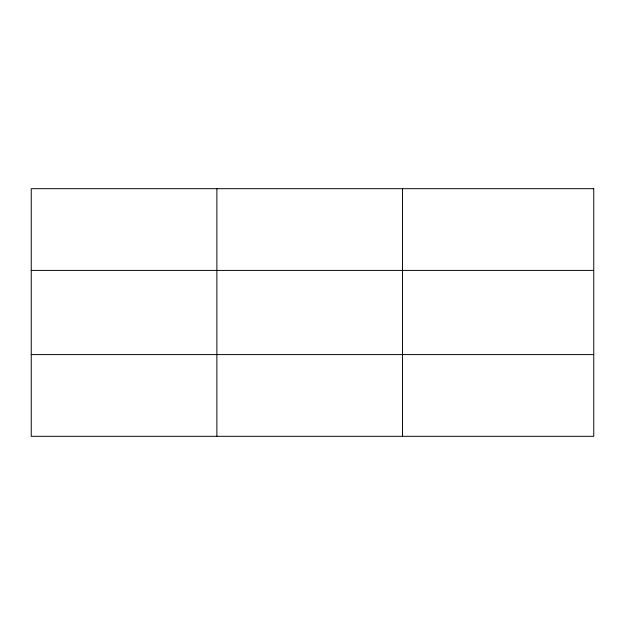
<?xml version="1.0" encoding="UTF-8"?>
<svg xmlns="http://www.w3.org/2000/svg" width="625" height="625" viewBox="0 0 625 625"><rect width="100%" height="100%" fill="white"/><g stroke="black" fill="none" stroke-linecap="round" stroke-linejoin="round"><path stroke-width="0.94" d="M216.875 436.312L216.875 188.688M402.5 436.312L402.5 188.688M31.25 270.406L593.75 270.406M31.25 354.594L593.75 354.594M593.75 188.688L593.75 436.312L31.25 436.312L31.25 188.688L593.75 188.688"/></g></svg>
